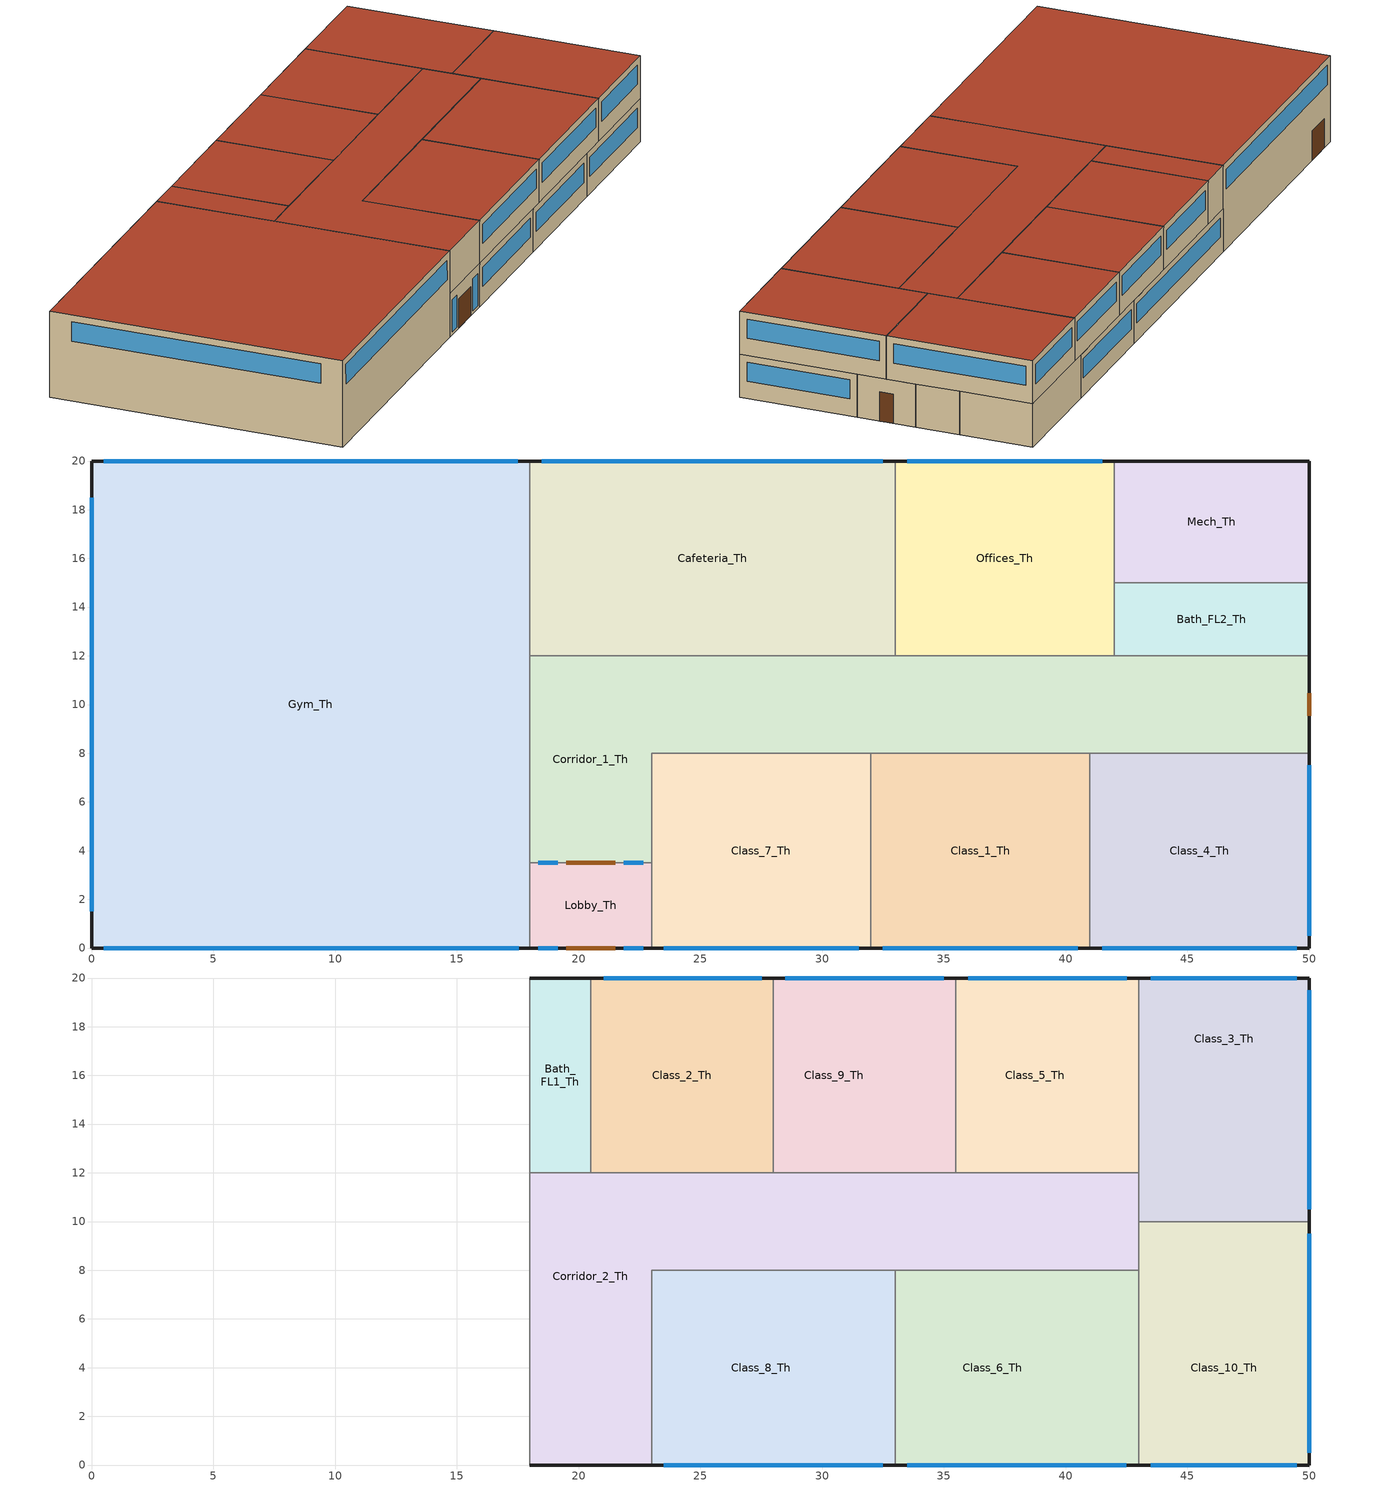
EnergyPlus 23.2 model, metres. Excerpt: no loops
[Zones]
Bath_FL2_Th
 floor ground (School_Slab_Pre1970): 50,15 50,12 42,12 42,15 z0
 wall outside (School_ExtWall_Pre1970): 50,12 50,15 z0:3
 wall to Mech_Th (School_IntWall): 50,15 46,15 42,15 z0:3
 wall to Corridor_1_Th (School_IntWall): 42,12 46,12 50,12 z0:3
 wall to Offices_Th (School_IntWall): 42,15 42,12 z0:3
Cafeteria_Th
 floor ground (School_Slab_Pre1970): 33,20 33,12 18,12 18,20 z0
 wall outside (School_ExtWall_Pre1970): 33,20 18,20 z0:3
 wall to Corridor_1_Th (School_IntWall): 18,12 22,12 33,12 z0:3
 wall to Gym_Th (School_IntWall): 18,20 18,12 z0:3
 wall to Offices_Th (School_IntWall): 33,12 33,20 z0:3
 window (School_FixedWindow_old-construction): 32.5,20 18.5,20 z1.2:2.53
Class_1_Th
 floor ground (School_Slab_Pre1970): 41,8 41,0 32,0 32,8 z0
 wall outside (School_ExtWall_Pre1970): 32,0 41,0 z0:3
 wall to Class_4_Th (School_IntWall): 41,0 41,8 z0:3
 wall to Class_7_Th (School_IntWall): 32,8 32,0 z0:3
 wall to Corridor_1_Th (School_IntWall): 41,8 36,8 35,8 34,8 33,8 32,8 z0:3
 window (School_OperableWindow_old-construction): 32.5,0 40.5,0 z1.2:2.53
Class_4_Th
 floor ground (School_Slab_Pre1970): 50,8 50,0 41,0 41,8 z0
 wall outside (School_ExtWall_Pre1970): 41,0 50,0 50,8 z0:3
 wall to Corridor_1_Th (School_IntWall): 50,8 43,8 42,8 41,8 z0:3
 window (School_FixedWindow_old-construction): 50,0.5 50,7.5 z1.2:2.53
 window (School_OperableWindow_old-construction): 41.5,0 49.5,0 z1.2:2.53
Class_7_Th
 floor ground (School_Slab_Pre1970): 32,8 32,0 23,0 23,8 z0
 wall outside (School_ExtWall_Pre1970): 23,0 32,0 z0:3
 wall to Lobby_Th (School_IntWall): 23,3.5 23,0 z0:3
 wall to Corridor_1_Th (School_IntWall): 32,8 29,8 28,8 27.5,8 26,8 24,8 23,8 23,3.5 z0:3
 window (School_OperableWindow_old-construction): 23.5,0 31.5,0 z1.2:2.53
Corridor_1_Th
 floor ground (School_Slab_Pre1970): 50,12 50,8 23,8 23,3.5 18,3.5 18,12 z0
 wall outside (School_ExtWall_Pre1970): 50,8 50,12 z0:3
 wall to Lobby_Th (School_IntWall): 18,3.5 22,3.5 23,3.5 z0:3
 wall to Gym_Th (School_IntWall): 18,12 18,3.5 z0:3
 wall to Offices_Th (School_IntWall): 42,12 37,12 33,12 z0:3
 window inside (School_FixedWindow_old-construction): 18.35,3.5 19.15,3.5 / 21.85,3.5 22.65,3.5 z0.21:2.43
 door inside (School_Door_old-construction): 19.5,3.5 21.5,3.5 z0:2.03
 door (School_Door_old-construction): 50,9.54 50,10.46 z0:2.03
Gym_Th
 floor ground (School_Slab_Pre1970): 18,20 18,0 0,0 0,20 z0
 wall outside (School_ExtWall_Pre1970): 18,20 0,20 0,0 18,0 z0:6
 wall to Bath_FL1_Th (School_IntWall): 18,12 18,20 z3:6
 wall to Corridor_2_Th (School_IntWall): 18,0 18,3.5 18,12 z3:6
 wall to Lobby_Th (School_IntWall): 18,0 18,3.5 z0:3
 window (School_FixedWindow_old-construction): 0,18.5 0,1.5 / 17.5,20 0.5,20 z4.18:5.53; 0.5,0,5.53 0.54,0,4.18 17.54,0,4.18 17.5,0,5.53
 door (School_Door_old-construction): 3,20 1,20 z0:2.03
 roof outside (School_Roof_Pre1970): 18,0 18,20 0,20 0,0 z6
Lobby_Th
 floor ground (School_Slab_Pre1970): 23,3.5 23,0 18,0 18,3.5 z0
 wall outside (School_ExtWall_Pre1970): 18,0 23,0 z0:3
 window (School_FixedWindow_old-construction): 21.85,0 22.65,0 / 18.35,0 19.15,0 z0.21:2.43
 door (School_Door_old-construction): 19.5,0 21.5,0 z0:2.03
Mech_Th
 floor ground (School_Slab_Pre1970): 50,20 50,15 42,15 42,20 z0
 wall outside (School_ExtWall_Pre1970): 50,15 50,20 42,20 z0:3
 wall to Offices_Th (School_IntWall): 42,20 42,15 z0:3
Offices_Th
 floor ground (School_Slab_Pre1970): 42,20 42,12 33,12 33,20 z0
 wall outside (School_ExtWall_Pre1970): 42,20 33,20 z0:3
 window (School_OperableWindow_old-construction): 41.5,20 33.5,20 z1.2:2.53
Bath_FL1_Th
 floor to Cafeteria_Th (School_Floor_Pre1970): 20.5,20 20.5,12 18,12 18,20 z3
 wall outside (School_ExtWall_Pre1970): 20.5,20 18,20 z3:6
 wall to Corridor_2_Th (School_IntWall): 18,12 20.5,12 z3:6
 wall to Class_2_Th (School_IntWall): 20.5,12 20.5,20 z3:6
 roof outside (School_Roof_Pre1970): 20.5,12 20.5,20 18,20 18,12 z6
Class_10_Th
 floor to Class_4_Th (School_Floor_Pre1970): 50,8 50,0 43,0 43,8 z3
 floor to Corridor_1_Th (School_Floor_Pre1970): 50,10 50,8 43,8 43,10 z3
 wall outside (School_ExtWall_Pre1970): 43,0 50,0 50,10 z3:6
 wall to Class_6_Th (School_IntWall): 43,8 43,0 z3:6
 wall to Corridor_2_Th (School_IntWall): 43,10 43,8 z3:6
 wall to Class_3_Th (School_IntWall): 50,10 43,10 z3:6
 window (School_OperableWindow_old-construction): 50,0.5 50,9.5 z4.2:5.53
 window (School_FixedWindow_old-construction): 43.5,0 49.5,0 z4.2:5.53
 roof outside (School_Roof_Pre1970): 50,0 50,10 43,10 43,0 z6
Class_2_Th
 floor to Cafeteria_Th (School_Floor_Pre1970): 28,20 28,12 20.5,12 20.5,20 z3
 wall outside (School_ExtWall_Pre1970): 28,20 20.5,20 z3:6
 wall to Corridor_2_Th (School_IntWall): 20.5,12 22,12 24.5,12 26,12 27,12 28,12 z3:6
 wall to Class_9_Th (School_IntWall): 28,12 28,20 z3:6
 window (School_OperableWindow_old-construction): 27.53,20 21.03,20 z4.2:5.53
 roof outside (School_Roof_Pre1970): 28,12 28,20 20.5,20 20.5,12 z6
Class_3_Th
 floor to Bath_FL2_Th (School_Floor_Pre1970): 50,15 50,12 43,12 43,15 z3
 floor to Corridor_1_Th (School_Floor_Pre1970): 50,12 50,10 43,10 43,12 z3
 floor to Mech_Th (School_Floor_Pre1970): 50,20 50,15 43,15 43,20 z3
 wall outside (School_ExtWall_Pre1970): 50,10 50,20 43,20 z3:6
 wall to Corridor_2_Th (School_IntWall): 43,12 43,10 z3:6
 wall to Class_5_Th (School_IntWall): 43,20 43,12 z3:6
 window (School_FixedWindow_old-construction): 49.5,20 43.5,20 z4.2:5.53
 window (School_OperableWindow_old-construction): 50,10.5 50,19.5 z4.2:5.53
 roof outside (School_Roof_Pre1970): 50,10 50,20 43,20 43,10 z6
Class_5_Th
 floor to Bath_FL2_Th (School_Floor_Pre1970): 43,15 43,12 42,12 42,15 z3
 floor to Mech_Th (School_Floor_Pre1970): 43,20 43,15 42,15 42,20 z3
 floor to Offices_Th (School_Floor_Pre1970): 42,20 42,12 35.5,12 35.5,20 z3
 wall outside (School_ExtWall_Pre1970): 43,20 35.5,20 z3:6
 wall to Corridor_2_Th (School_IntWall): 35.5,12 40,12 41,12 41.5,12 43,12 z3:6
 wall to Class_9_Th (School_IntWall): 35.5,20 35.5,12 z3:6
 window (School_OperableWindow_old-construction): 42.51,20 36.01,20 z4.2:5.53
 roof outside (School_Roof_Pre1970): 43,12 43,20 35.5,20 35.5,12 z6
Class_6_Th
 floor to Class_1_Th (School_Floor_Pre1970): 41,8 41,0 33,0 33,8 z3
 floor to Class_4_Th (School_Floor_Pre1970): 43,8 43,0 41,0 41,8 z3
 wall outside (School_ExtWall_Pre1970): 33,0 43,0 z3:6
 wall to Class_8_Th (School_IntWall): 33,8 33,0 z3:6
 wall to Corridor_2_Th (School_IntWall): 43,8 35,8 33.5,8 33,8 z3:6
 window (School_OperableWindow_old-construction): 33.5,0 42.5,0 z4.2:5.53
 roof outside (School_Roof_Pre1970): 43,0 43,8 33,8 33,0 z6
Class_8_Th
 floor to Class_1_Th (School_Floor_Pre1970): 33,8 33,0 32,0 32,8 z3
 floor to Class_7_Th (School_Floor_Pre1970): 32,8 32,0 23,0 23,8 z3
 wall outside (School_ExtWall_Pre1970): 23,0 33,0 z3:6
 wall to Corridor_2_Th (School_IntWall): 33,8 32,8 23,8 23,0 z3:6
 window (School_OperableWindow_old-construction): 23.5,0 32.5,0 z4.19:5.53
 roof outside (School_Roof_Pre1970): 33,0 33,8 23,8 23,0 z6
Class_9_Th
 floor to Offices_Th (School_Floor_Pre1970): 35.5,20 35.5,12 33,12 33,20 z3
 floor to Cafeteria_Th (School_Floor_Pre1970): 33,20 33,12 28,12 28,20 z3
 wall outside (School_ExtWall_Pre1970): 35.5,20 28,20 z3:6
 wall to Corridor_2_Th (School_IntWall): 28,12 33,12 35,12 35.5,12 z3:6
 window (School_OperableWindow_old-construction): 35,20 28.5,20 z4.2:5.53
 roof outside (School_Roof_Pre1970): 35.5,12 35.5,20 28,20 28,12 z6
Corridor_2_Th
 floor to Lobby_Th (School_Floor_Pre1970): 23,3.5 23,0 18,0 18,3.5 z3
 floor to Corridor_1_Th (School_Floor_Pre1970): 43,12 43,8 23,8 23,3.5 18,3.5 18,12 z3
 wall outside (School_ExtWall_Pre1970): 18,0 23,0 z3:6
 roof outside (School_Roof_Pre1970): 23,0 23,8 43,8 43,12 18,12 18,0 z6
[Building]
SchoolPrimary: North Axis {deg}=0; Terrain=City; Loads Convergence Tolerance Value {W}=0.04; Temperature Convergence Tolerance Value {deltaC}=0.5; Solar Distribution=FullInteriorAndExterior; Maximum Number of Warmup Days=25; Minimum Number of Warmup Days=6
[Site:Location]
MONTREAL INTL A: Latitude {deg}=45.47; Longitude {deg}=-73.74; Time Zone {hr}=-5; Elevation {m}=36
[SizingPeriod:DesignDay] Day of Month=21; Dry-Bulb Temperature Range Modifier Type=DefaultMultipliers; Humidity Condition Type=Wetbulb; Barometric Pressure {Pa}=100893; Rain Indicator=No; Snow Indicator=No; Daylight Saving Time Indicator=No; Begin Environment Reset Mode=FullResetAtBeginEnvironment
Name | Month | Day Type | Maximum Dry-Bulb Temperature {C} | Daily Dry-Bulb Temperature Range {deltaC} | Wetbulb or DewPoint at Maximum Dry-Bulb {C} | Wind Speed {m/s} | Wind Direction {deg} | Solar Model Indicator | ASHRAE Clear Sky Optical Depth for Beam Irradiance (taub) | ASHRAE Clear Sky Optical Depth for Diffuse Irradiance (taud) | Sky Clearness
Montreal-Trudeau Intl AP Ann Clg .4% Condns DB=>MWB | 7 | SummerDesignDay | 30.3 | 8.8 | 22.1 | 5.4 | 230 | ASHRAETau | 0.431 | 2.246
Montreal-Trudeau Intl AP Ann Htg 99.6% Condns DB | 1 | WinterDesignDay | -22.9 | 0 | -22.9 | 4.3 | 260 | ASHRAEClearSky |  |  | 0
[Material] Thermal Absorptance=0.9; Visible Absorptance=0.5
Name | Roughness | Thickness {m} | Conductivity {W/m-K} | Density {kg/m3} | Specific Heat {J/kg-K} | Solar Absorptance
Brick Facade | MediumRough | 0.10159 | 1.311205 | 2080 | 921.096 | 0.6
ExtWallConcrete_Insulation_Pre1970 | MediumRough | 0.0312 | 0.034615 | 28.8 | 1214.172 | 0.5
Gypsum Board | Smooth | 0.016 | 0.16 | 800 | 837 | 0.3
Heavy Weight Concrete Int Floor | Rough | 0.1016 | 1.311 | 2240 | 836.8 | 0.5
Heavy Weight Concrete Slab | Rough | 0.3048 | 1.311 | 2240 | 836.8 | 0.5
Lightweight Concrete Roof | MediumRough | 0.0508102 | 0.360512 | 1280 | 837.36 | 0.5
Roof Gravel | MediumRough | 0.01271 | 1.443433 | 880 | 1674.72 | 0.7
Roof_Insulation_Pre1970 | MediumRough | 0.116 | 0.034615 | 28.8 | 1214.172 | 0.5
Wood_Furniture | Smooth | 0.05 | 0.2 | 600 | 2300 | 0.5
[Material:NoMass] Roughness=MediumRough; Thermal Absorptance=0.9
Name | Thermal Resistance {m2-K/W} | Solar Absorptance | Visible Absorptance
Air Layer | 0.157 | 0.7 | 0.7
Door panel | 0.475964 | 0.7 | 0.7
Flooring Tile | 0.13 | 0.5 | 0.2
[WindowMaterial:SimpleGlazingSystem] U-Factor {W/m2-K}=3.52036; Solar Heat Gain Coefficient=0.41
School_OldConstruction_FixedAssemblyWindow; School_OldConstruction_OperableAssemblyWindow
[Construction]
Furnishings: Wood_Furniture
School_Door_old-construction: Door panel
School_ExtWall_Pre1970: Brick Facade, Air Layer, ExtWallConcrete_Insulation_Pre1970, Gypsum Board
School_FixedWindow_old-construction: School_OldConstruction_FixedAssemblyWindow
School_Floor_Pre1970: Heavy Weight Concrete Int Floor, Flooring Tile
School_IntWall: Gypsum Board, Gypsum Board
School_OperableWindow_old-construction: School_OldConstruction_OperableAssemblyWindow
School_Roof_Pre1970: Roof Gravel, Roof_Insulation_Pre1970, Lightweight Concrete Roof
School_Slab_Pre1970: Heavy Weight Concrete Slab, Flooring Tile
[Zone] Multiplier=1; Part of Total Floor Area=Yes
Bath_FL1_Th; Bath_FL2_Th; Cafeteria_Th; Class_10_Th; Class_1_Th; Class_2_Th; Class_3_Th; Class_4_Th; Class_5_Th; Class_6_Th; Class_7_Th; Class_8_Th; Class_9_Th; Corridor_1_Th; Corridor_2_Th; Gym_Th; Lobby_Th; Mech_Th; Offices_Th
[Space]
Name | Zone | Space Type
Bath_1_Space | Bath_FL1_Th | Bathrooms
Bath_2_Space | Bath_FL2_Th | Bathrooms
Cafeteria_Space | Cafeteria_Th | Cafeteria
Class_10_Space | Class_10_Th | Classroom
Class_1_Space | Class_1_Th | Classroom
Class_2_Space | Class_2_Th | Classroom
Class_3_Space | Class_3_Th | Classroom
Class_4_Space | Class_4_Th | Classroom
Class_5_Space | Class_5_Th | Classroom
Class_6_Space | Class_6_Th | Classroom
Class_7_Space | Class_7_Th | Classroom
Class_8_Space | Class_8_Th | Classroom
Class_9_Space | Class_9_Th | Classroom
Corridor_1_Space | Corridor_1_Th | Corridors
Corridor_2_Space | Corridor_2_Th | Corridors
Gym_Space | Gym_Th | Gym
Lobby_Space | Lobby_Th | Lobby
Mech_Space | Mech_Th | Mech
Offices_Space | Offices_Th | Offices
[SpaceList]
Bathrooms: Bath_1_Space, Bath_2_Space
Cafeteria: Cafeteria_Space
Classroom: Class_1_Space, Class_3_Space, Class_2_Space, Class_9_Space, Class_7_Space, Class_4_Space, Class_5_Space, Class_6_Space, Class_8_Space, Class_10_Space
Corridors: Corridor_1_Space, Corridor_2_Space
Gym: Gym_Space
Lobby: Lobby_Space
Mech: Mech_Space
Offices: Offices_Space
[InternalMass] Construction=Furnishings; Surface Area {m2}=40
Name | Zone or ZoneList | Space or SpaceList
Bath_1_Space Internal Mass 10 | Bath_FL1_Th | Bath_1_Space
Bath_2_Space Internal Mass 10 | Bath_FL2_Th | Bath_2_Space
Class_1_Space Internal Mass 11 | Class_1_Th | Class_1_Space
Class_3_Space Internal Mass 11 | Class_3_Th | Class_3_Space
Class_2_Space Internal Mass 11 | Class_2_Th | Class_2_Space
Class_9_Space Internal Mass 11 | Class_9_Th | Class_9_Space
Class_7_Space Internal Mass 11 | Class_7_Th | Class_7_Space
Class_4_Space Internal Mass 11 | Class_4_Th | Class_4_Space
Class_5_Space Internal Mass 11 | Class_5_Th | Class_5_Space
Class_6_Space Internal Mass 11 | Class_6_Th | Class_6_Space
Class_8_Space Internal Mass 11 | Class_8_Th | Class_8_Space
Class_10_Space Internal Mass 11 | Class_10_Th | Class_10_Space
Offices_Space Internal Mass 13 | Offices_Th | Offices_Space
[Lights] Design Level Calculation Method=Watts/Area; Watts per Zone Floor Area {W/m2}=8; Fraction Radiant=0.4; Fraction Visible=0.2; Fraction Replaceable=1
Name | Zone or ZoneList or Space or SpaceList | Schedule
Lights 8 | Bathrooms | School_LightingSchedule
Lights 9 | Cafeteria | School_LightingSchedule 2
Lights 3 | Classroom | School_LightingSchedule 3
Lights 4 | Corridors | School_LightingSchedule 5
Lights 5 | Gym | School_LightingSchedule 4
Lights 10 | Lobby | School_LightingSchedule 5
Lights 1 | Mech | School_LightingSchedule
Lights 7 | Offices | School_LightingSchedule 6
[People] Fraction Radiant=0.3; Activity Level Schedule=ACTIVITY_SCH; Enable ASHRAE 55 Comfort Warnings=No; Mean Radiant Temperature Calculation Type=ZoneAveraged; Thermal Comfort Model 1 Type=AdaptiveASH55
Name | Zone or ZoneList or Space or SpaceList | Number of People Schedule | Number of People Calculation Method | Number of People | Floor Area per Person {m2/person}
People 1 | Bathrooms | School_OccupantSchedule | People | 0
People 3 | Cafeteria | School_OccupantSchedule_Cafeteria 1 | Area/Person |  | 0.929
People 4 | Classroom | School_OccupantSchedule 1 | Area/Person |  | 3.4
People 6 | Corridors | School_OccupantSchedule 3 | People | 0
People 5 | Gym | School_OccupantSchedule 2 | People | 25
People 8 | Lobby | School_OccupantSchedule 3 | People | 0
People 7 | Offices | School_OccupantSchedule 4 | Area/Person |  | 18.579
[ZoneInfiltration:DesignFlowRate] Velocity Term Coefficient=0
Name | Zone or ZoneList or Space or SpaceList | Design Flow Rate Calculation Method | Flow Rate per Exterior Surface Area {m3/s-m2} | Constant Term Coefficient | Temperature Term Coefficient | Velocity Squared Term Coefficient | Schedule | Design Flow Rate {m3/s}
School Infiltration NIST OldConstruction HVACoff | Bathrooms | Flow/ExteriorArea | 0.00056896 | -0.0043 | 0.003 | 0.0215
School Infiltration NIST OldConstruction HVACoff 3 | Cafeteria | Flow/ExteriorArea | 0.00056896 | -0.0043 | 0.003 | 0.0215
School Infiltration NIST OldConstruction HVACoff 6 | Classroom | Flow/ExteriorArea | 0.00056896 | -0.0043 | 0.003 | 0.0215
School Infiltration NIST OldConstruction HVACoff 4 | Corridors | Flow/ExteriorArea | 0.00056896 | -0.0043 | 0.003 | 0.0215
School Infiltration NIST OldConstruction HVACoff 5 | Gym | Flow/ExteriorArea | 0.00056896 | -0.0043 | 0.003 | 0.0215
Lobby_Door_Infiltration | Lobby | Flow/Zone |  | 1 | 0 | 0 | INFIL_Door_Opening_SCH | 3.03132
School Infiltration NIST OldConstruction HVACoff 1 | Lobby | Flow/ExteriorArea | 0.00056896 | -0.0043 | 0.003 | 0.0215
School Infiltration NIST OldConstruction HVACoff 2 | Mech | Flow/ExteriorArea | 0.00056896 | -0.0043 | 0.003 | 0.0215
School Infiltration NIST OldConstruction HVACoff 7 | Offices | Flow/ExteriorArea | 0.00056896 | -0.0043 | 0.003 | 0.0215
[ElectricEquipment] Design Level Calculation Method=Watts/Area; Watts per Zone Floor Area {W/m2}=5; Fraction Radiant=0.2
Name | Zone or ZoneList or Space or SpaceList | Schedule
Electric Equipment 2 | Classroom | School_PlugLoadSchedule
Electric Equipment 3 | Gym | School_PlugLoadSchedule 1
Electric Equipment 5 | Offices | School_PlugLoadSchedule 2
[ZoneVentilation:WindandStackOpenArea] Opening Area Fraction Schedule=Window_opening_fraction; Opening Effectiveness=Autocalculate; Discharge Coefficient for Opening=Autocalculate; Minimum Indoor Temperature {C}=22.1; Maximum Indoor Temperature {C}=100; Delta Temperature {deltaC}=-100; Minimum Outdoor Temperature {C}=-13; Maximum Outdoor Temperature {C}=30; Maximum Wind Speed {m/s}=40
Name | Zone or Space | Opening Area {m2} | Effective Angle {deg} | Height Difference {m}
Face 192_WindandStackOpenArea | Class_10_Th | 11.97 | 90 | 0.3325
Face 228_WindandStackOpenArea | Class_1_Th | 10.64 | 180 | 0.3325
Face 130_WindandStackOpenArea | Class_2_Th | 8.645 | 0 | 0.3325
Face 230_WindandStackOpenArea | Class_3_Th | 11.97 | 90 | 0.3325
Face 236_WindandStackOpenArea | Class_4_Th | 10.64 | 180 | 0.3325
Face 223_WindandStackOpenArea | Class_5_Th | 8.6645 | 0 | 0.33325
Face 221_WindandStackOpenArea | Class_6_Th | 11.97 | 180 | 0.3325
Face 121_WindandStackOpenArea | Class_7_Th | 10.64 | 180 | 0.3325
Face 242_WindandStackOpenArea | Class_8_Th | 11.997 | 180 | 0.33325
Face 215_WindandStackOpenArea | Class_9_Th | 8.6645 | 0 | 0.33325
Face 25_WindandStackOpenArea | Offices_Th | 10.64 | 0 | 0.3325
[ZoneMixing] Schedule=INFIL_Door_Opening_SCH; Design Flow Rate Calculation Method=Flow/Zone; Design Flow Rate {m3/s}=0.6; Delta Temperature {deltaC}=0
Name | Zone or Space | Source Zone or Space
Corridor-Lobby; Lobby-Corridor Reverse | Corridor_1_Th | Lobby_Th
Corridor-Lobby Reverse; Lobby-Corridor | Lobby_Th | Corridor_1_Th
[AvailabilityManager:Scheduled]
Name | Schedule
DOAS Cafeteria Availability Manager | HVACOperationSchd_exhaust 1
OA System Gym 1 Availability Manager; OA System Gym Availability Manager | Always On Discrete
DOAS Gym Availability Manager | HVACOperationSchd_exhaust
[EnergyManagementSystem:Sensor]
Name | Output:Variable or Output:Meter | Output:Variable or Output:Meter Index Key
Tamb | Site Outdoor Air Drybulb Temperature
occ | Schedule Value | BLDG_OCC_SCH
[EnergyManagementSystem:Actuator]
V_sch: Actuated Component Unique=Window_opening_fraction; Actuated Component Type=Schedule:Year; Actuated Component Control Type=Schedule Value
[EnergyManagementSystem:Program]
Natural_Ventilation_Control: IF ((T1+T2+T3+T4+T5+T6+T7+T8+T9+T10+T11)/11 > 21.5) && (occ>0) && (Tamb<(T1+T2+T3+T4+T5+T6+T7+T8+T9+T10+T11)/11) && (Tamb>16); SET V_sch = 0.1; ELSEIF ((T1+T2+T3+T4+T5+T6+T7+T8+T9+T10+T11)/11 > 21.5) && (occ>0) && (Tamb<(T1+T2+T3+T4+T5+T6+T7+T8+T9+T10+T11)/11) && (Tamb>18); SET V_sch = 0.15; ELSE; SET V_sch = NULL; ENDIF
[EnergyManagementSystem:ProgramCallingManager]
Dummy Program Manager: BeginTimestepBeforePredictor; Natural_Ventilation_Control
[Schedule:Day:Interval]
Schedule Day 41; Schedule Day 42; Schedule Day 56; Schedule Day 55; Schedule Day 62; Schedule Day 61; Schedule Day 45; Schedule Day 44; Schedule Day 77; Schedule Day 76; Schedule Day 68; Schedule Day 67; Schedule Day 71; Schedule Day 70; Schedule Day 83; Schedule Day 82; Schedule Day 86; Schedule Day 85: No, 24:00, 0.05
Schedule Day 40; Schedule Day 54; Schedule Day 60; Schedule Day 43; Schedule Day 75; Schedule Day 66; Schedule Day 69; Schedule Day 81; Schedule Day 84: No, 08:00, 0.05, 09:00, 0.3, 16:00, 0.9, 17:00, 0.7, 19:00, 0.5, 22:00, 0.7, 23:00, 0.3, 24:00, 0.05
Schedule Day 47; Schedule Day 48; Schedule Day 59; Schedule Day 58; Schedule Day 30; Schedule Day 31; Schedule Day 74; Schedule Day 73; Schedule Day 65; Schedule Day 64; Schedule Day 80; Schedule Day 79: No, 24:00, 0
Schedule Day 46; Schedule Day 57; Schedule Day 72; Schedule Day 63; Schedule Day 78: No, 08:00, 0, 09:00, 0.1, 12:00, 0.9, 16:00, 0.8, 17:00, 0.5, 18:00, 0.2, 19:00, 0.1, 22:00, 0.3, 23:00, 0.1, 24:00, 0
Schedule Day 53: No, 08:00, 0, 11:00, 0.05, 14:00, 0.9, 22:00, 0.05, 24:00, 0
Schedule Day 29: No, 10:00, 0, 11:00, 0.025, 12:00, 0.04, 13:00, 0.01, 15:00, 0.03, 16:00, 0.04, 24:00, 0
Schedule Day 32; Schedule Day 34: No, 24:00, 0.01
[Schedule:Week:Daily]
School_LightingSchedule Week Rule - Jan1-Dec31: Schedule Day 41, Schedule Day 40, Schedule Day 40, Schedule Day 40, Schedule Day 40, Schedule Day 40, Schedule Day 41, Schedule Day 42, Schedule Day 40, Schedule Day 40, Schedule Day 40, Schedule Day 40
School_OccupantSchedule Week Rule - Jan1-Dec31: Schedule Day 47, Schedule Day 46, Schedule Day 46, Schedule Day 46, Schedule Day 46, Schedule Day 46, Schedule Day 47, Schedule Day 48, Schedule Day 46, Schedule Day 46, Schedule Day 46, Schedule Day 46
School_LightingSchedule 2 Week Rule - Jan1-Dec31: Schedule Day 56, Schedule Day 54, Schedule Day 54, Schedule Day 54, Schedule Day 54, Schedule Day 54, Schedule Day 56, Schedule Day 55, Schedule Day 54, Schedule Day 54, Schedule Day 54, Schedule Day 54
School_OccupantSchedule_Cafeteria 1 Week Rule - Jan1-Dec31: Schedule Day 53, Schedule Day 53, Schedule Day 53, Schedule Day 53, Schedule Day 53, Schedule Day 53, Schedule Day 53, Schedule Day 53, Schedule Day 53, Schedule Day 53, Schedule Day 53, Schedule Day 53
School_LightingSchedule 3 Week Rule - Jan1-Dec31: Schedule Day 62, Schedule Day 60, Schedule Day 60, Schedule Day 60, Schedule Day 60, Schedule Day 60, Schedule Day 62, Schedule Day 61, Schedule Day 60, Schedule Day 60, Schedule Day 60, Schedule Day 60
School_OccupantSchedule 1 Week Rule - Jan1-Dec31: Schedule Day 59, Schedule Day 57, Schedule Day 57, Schedule Day 57, Schedule Day 57, Schedule Day 57, Schedule Day 59, Schedule Day 58, Schedule Day 57, Schedule Day 57, Schedule Day 57, Schedule Day 57
School_PlugLoadSchedule Week Rule - Jan1-Dec31: Schedule Day 45, Schedule Day 43, Schedule Day 43, Schedule Day 43, Schedule Day 43, Schedule Day 43, Schedule Day 45, Schedule Day 44, Schedule Day 43, Schedule Day 43, Schedule Day 43, Schedule Day 43
Window_opening_fraction Week Rule - Jan1-Dec31: Schedule Day 30, Schedule Day 29, Schedule Day 29, Schedule Day 29, Schedule Day 29, Schedule Day 29, Schedule Day 30, Schedule Day 31, Schedule Day 32, Schedule Day 34, Schedule Day 29, Schedule Day 29
School_LightingSchedule 5 Week Rule - Jan1-Dec31: Schedule Day 77, Schedule Day 75, Schedule Day 75, Schedule Day 75, Schedule Day 75, Schedule Day 75, Schedule Day 77, Schedule Day 76, Schedule Day 75, Schedule Day 75, Schedule Day 75, Schedule Day 75
School_OccupantSchedule 3 Week Rule - Jan1-Dec31: Schedule Day 74, Schedule Day 72, Schedule Day 72, Schedule Day 72, Schedule Day 72, Schedule Day 72, Schedule Day 74, Schedule Day 73, Schedule Day 72, Schedule Day 72, Schedule Day 72, Schedule Day 72
School_LightingSchedule 4 Week Rule - Jan1-Dec31: Schedule Day 68, Schedule Day 66, Schedule Day 66, Schedule Day 66, Schedule Day 66, Schedule Day 66, Schedule Day 68, Schedule Day 67, Schedule Day 66, Schedule Day 66, Schedule Day 66, Schedule Day 66
School_OccupantSchedule 2 Week Rule - Jan1-Dec31: Schedule Day 65, Schedule Day 63, Schedule Day 63, Schedule Day 63, Schedule Day 63, Schedule Day 63, Schedule Day 65, Schedule Day 64, Schedule Day 63, Schedule Day 63, Schedule Day 63, Schedule Day 63
School_PlugLoadSchedule 1 Week Rule - Jan1-Dec31: Schedule Day 71, Schedule Day 69, Schedule Day 69, Schedule Day 69, Schedule Day 69, Schedule Day 69, Schedule Day 71, Schedule Day 70, Schedule Day 69, Schedule Day 69, Schedule Day 69, Schedule Day 69
School_LightingSchedule 6 Week Rule - Jan1-Dec31: Schedule Day 83, Schedule Day 81, Schedule Day 81, Schedule Day 81, Schedule Day 81, Schedule Day 81, Schedule Day 83, Schedule Day 82, Schedule Day 81, Schedule Day 81, Schedule Day 81, Schedule Day 81
School_OccupantSchedule 4 Week Rule - Jan1-Dec31: Schedule Day 80, Schedule Day 78, Schedule Day 78, Schedule Day 78, Schedule Day 78, Schedule Day 78, Schedule Day 80, Schedule Day 79, Schedule Day 78, Schedule Day 78, Schedule Day 78, Schedule Day 78
School_PlugLoadSchedule 2 Week Rule - Jan1-Dec31: Schedule Day 86, Schedule Day 84, Schedule Day 84, Schedule Day 84, Schedule Day 84, Schedule Day 84, Schedule Day 86, Schedule Day 85, Schedule Day 84, Schedule Day 84, Schedule Day 84, Schedule Day 84
[Schedule:Year]
School_LightingSchedule: School_LightingSchedule Week Rule - Jan1-Dec31, 1, 1, 12, 31
School_OccupantSchedule: School_OccupantSchedule Week Rule - Jan1-Dec31, 1, 1, 12, 31
School_LightingSchedule 2: School_LightingSchedule 2 Week Rule - Jan1-Dec31, 1, 1, 12, 31
School_OccupantSchedule_Cafeteria 1: School_OccupantSchedule_Cafeteria 1 Week Rule - Jan1-Dec31, 1, 1, 12, 31
School_LightingSchedule 3: School_LightingSchedule 3 Week Rule - Jan1-Dec31, 1, 1, 12, 31
School_OccupantSchedule 1: School_OccupantSchedule 1 Week Rule - Jan1-Dec31, 1, 1, 12, 31
School_PlugLoadSchedule: School_PlugLoadSchedule Week Rule - Jan1-Dec31, 1, 1, 12, 31
Window_opening_fraction: Window_opening_fraction Week Rule - Jan1-Dec31, 1, 1, 12, 31
School_LightingSchedule 5: School_LightingSchedule 5 Week Rule - Jan1-Dec31, 1, 1, 12, 31
School_OccupantSchedule 3: School_OccupantSchedule 3 Week Rule - Jan1-Dec31, 1, 1, 12, 31
School_LightingSchedule 4: School_LightingSchedule 4 Week Rule - Jan1-Dec31, 1, 1, 12, 31
School_OccupantSchedule 2: School_OccupantSchedule 2 Week Rule - Jan1-Dec31, 1, 1, 12, 31
School_PlugLoadSchedule 1: School_PlugLoadSchedule 1 Week Rule - Jan1-Dec31, 1, 1, 12, 31
School_LightingSchedule 6: School_LightingSchedule 6 Week Rule - Jan1-Dec31, 1, 1, 12, 31
School_OccupantSchedule 4: School_OccupantSchedule 4 Week Rule - Jan1-Dec31, 1, 1, 12, 31
School_PlugLoadSchedule 2: School_PlugLoadSchedule 2 Week Rule - Jan1-Dec31, 1, 1, 12, 31
[Schedule:Compact]
ACTIVITY_SCH: Through: 12/31, For: AllDays, Until: 24:00, 120
INFIL_Door_Opening_SCH: Through: 12/31, For: Weekdays, Until: 07:00, 0, Until: 07:30, 0.1, Until: 08:00, 0.5, Until: 15:00, 0.05, Until: 15:30, 0.1, Until: 16:00, 0.5, Until: 18:00, 0.05, Until: 24:00, 0, For: Saturday Sunday Holidays AllOtherDays, Until: 24:00, 0
BLDG_OCC_SCH: Through: 7/1, For: Weekdays, Until: 08:00, 0, Until: 09:00, 0.1, Until: 12:00, 0.9, Until: 16:00, 0.8, Until: 17:00, 0.5, Until: 18:00, 0.2, Until: 19:00, 0.1, Until: 24:00, 0, For: SummerDesignDay, Until: 09:00, 1e-09, Until: 16:00, 0.95, Until: 19:00, 0.15, Until: 24:00, 1e-09, For: WeekEnds WinterDesignDay Holidays AllOtherDays, Until: 24:00, 0, Through: 9/1, For: Weekdays, Until: 24:00, 0, For: SummerDesignDay, Until: 24:00, 1e-09, For: WeekEnds WinterDesignDay Holidays AllOtherDays, Until: 24:00, 0, Through: 12/31, For: Weekdays, Until: 08:00, 0, Until: 09:00, 0.1, Until: 12:00, 0.9, Until: 16:00, 0.8, Until: 17:00, 0.5, Until: 18:00, 0.2, Until: 19:00, 0.1, Until: 24:00, 0, For: SummerDesignDay, Until: 09:00, 1e-09, Until: 16:00, 0.95, Until: 19:00, 0.15, Until: 24:00, 1e-09, For: WeekEnds WinterDesignDay Holidays AllOtherDays, Until: 24:00, 0
HVACOperationSchd_exhaust; HVACOperationSchd_exhaust 1: Through: 12/31, For: Weekdays SummerDesignDay WinterDesignDay, Until: 09:00, 0, Until: 17:00, 1, Until: 24:00, 0, For: WeekEnds Holidays AllOtherDays, Until: 24:00, 0
[Schedule:Constant]
Always On Discrete: Hourly Value=1
